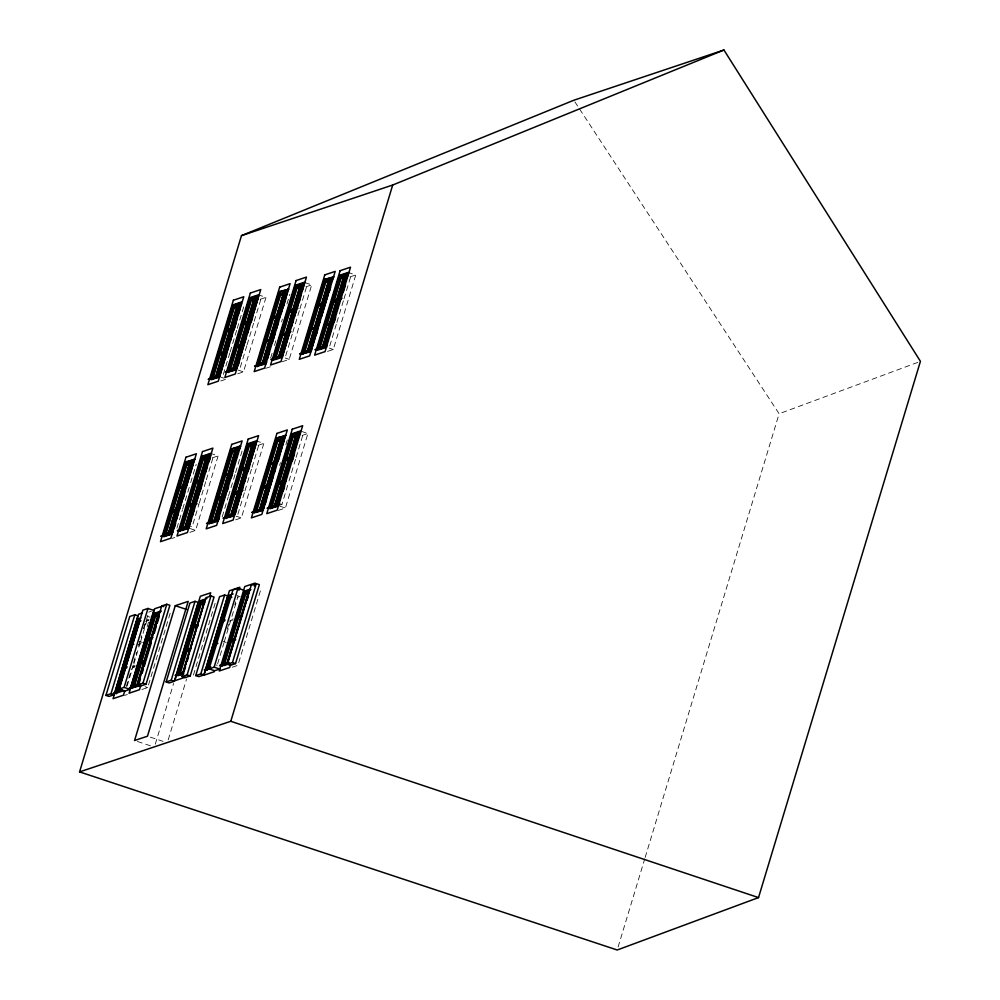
<?xml version="1.0" encoding="UTF-8"?>
<svg xmlns="http://www.w3.org/2000/svg" width="1000" height="1000" viewBox="0 0 1000 1000"><rect width="100%" height="100%" fill="white"/><g stroke="black" fill="none" stroke-linecap="round" stroke-linejoin="round"><path stroke-width="0.75" stroke-dasharray="5 3.75" d="M143.6 628.538L145.488 622.375M126.287 686.562L131.688 668.688M133.6 662.525L136.625 652.312M138.55 646.137L141.7 635.7M143.825 628.488L147.875 615.087M127.163 686L133.112 666.3M133.837 663.9L140.213 642.788M140.512 641.787L146.888 620.688M147.088 626.938L148.787 621.312M176.9 528.225L182.413 509.925M182.712 508.938L189.513 486.413L185.925 487.612M190.662 482.612L196.188 464.312M229.825 352.925L223.025 375.438L221.125 374.812M230.125 351.938L236.912 329.412L233.325 330.613M237.213 328.425L244.013 305.9M199.237 503.3L206.038 480.775L202.438 481.975M206.337 479.787L213.137 457.262M246.8 345.75L240 368.263L238.1 367.638M247.1 344.75L253.9 322.238M254.2 321.238L261 298.725M141.95 689.5L147.725 687.575L170.225 613.062M189.85 532.337L195.625 530.4L218.113 455.9L211.462 453.688M237.712 373.8L243.487 371.863L265.988 297.362L259.325 295.15M222.225 516.788L228.175 497.088M228.475 496.087L235.275 473.575M235.575 472.587L242.375 450.062M270.625 358.125L272.325 352.5M274.45 345.462L276.15 339.837M281.55 321.95L282.387 319.137M286.938 304.075L289.913 294.212M155.3 744.137L173.637 683.388M168.225 739.812L186.562 679.062M237.862 514.325L244.662 491.8M244.963 490.812L251.75 468.288M252.05 467.3L258.85 444.775M285.725 355.775L292.525 333.263M292.825 332.275L299.625 309.75L296.025 310.95M299.925 308.762L306.725 286.238M193.45 675.088L215.938 600.575M235.562 519.85L241.35 517.913L263.837 443.413L257.188 441.213M281.988 361.8L289.212 359.375L311.7 284.875L305.05 282.663M227.3 629.038L229.088 623.075M234.8 604.763L235.7 601.788M217.6 663.913L223.962 642.812M224.262 641.812L230.637 620.7M279.613 465.412L280.462 462.6M285.863 444.725L287.562 439.087M279.525 505.225L281.925 504.425L288.725 481.9M289.025 480.913L295.812 458.387L292.225 459.6M296.112 457.4L302.913 434.875M329.787 345.875L336.587 323.363M336.887 322.362L343.688 299.85M343.988 298.863L350.788 276.337M260.4 590.837L237.913 665.337L230.688 667.763M278.188 510.438L285.413 508.013L307.9 433.512L301.25 431.312M327.5 351.413L333.275 349.475L355.763 274.975L349.113 272.762M618.112 947.013L644.725 858.875M645.175 857.387L779.112 413.738L574.688 101.55M917.825 362.375L779.112 413.738M260.212 299.288L265.988 297.362M305.925 286.8L311.7 284.875M349.988 276.9L355.763 274.975M220.725 380.975L226.513 379.038L221.188 377.275M265.613 368.363L271.388 366.425M212.338 457.825L218.113 455.9M258.062 445.35L263.837 443.413M302.125 435.45L307.9 433.512M171.887 538.462L174.775 537.487M148.763 612.1L151.3 611.263M146.812 620.7L149.213 619.9L147.312 619.275M145.538 621.438L148.425 620.462M237.675 597.212L240.062 596.413M138.525 644.613L140.912 643.812M229.375 621.125L232.963 619.925L231.062 619.3M132.925 666.737L135.312 665.938L132.463 664.987M132.625 667.725L135.013 666.925L132.162 665.975M124.488 695.462L127.375 694.488M329.275 348.15L333.275 349.475M285.212 358.05L289.212 359.375M238.162 370.1L243.487 371.863M280.025 503.787L281.925 504.425M280.087 506.25L285.413 508.013M236.025 516.15L241.35 517.913M197.037 503.663L198.938 504.288L192.138 526.8L190.238 526.175M190.3 528.638L195.625 530.4M237.213 595.475L238.162 595.788L231.363 618.3L233.263 618.938M147.55 616.325L150.213 617.212M223.312 641.5L226.175 642.438M216.225 665.013L217.175 665.325M139.562 641.475L142.413 642.425M145.062 686.688L147.725 687.575M150.312 737.138L163.075 741.363M137.4 741.462L151.575 746.162"/><path stroke-width="1.5" d="M79.575 771.9L241.475 235.637L573.837 100.237L723.938 50L920.425 361.325L758.525 897.588L617.212 950L79.575 771.9L230.787 721.287L758.525 897.588M105.938 695.413L129.762 616.487L134.825 614.788L137.912 615.812L114.075 694.737L109.025 696.438L105.938 695.413L110.988 693.713L114.075 694.737M110.988 693.713L134.825 614.788M140.812 617.95L137.925 618.913L115.438 693.425L124.1 690.525M185.325 461.912L162.838 536.425L172.45 533.837L163.787 536.737L186.287 462.225L194.95 459.325L185.325 461.912L186.287 462.225M218.9 376.525L241.4 302.013L232.738 304.913L210.238 379.425L219.85 376.838L211.188 379.738L233.688 305.225L240.9 302.812M116.388 693.737L138.875 619.225L137.925 618.913M117.1 692.163L138.688 620.638M164.5 535.163L186.088 463.638L190.037 462.312L168.438 533.837M211.9 378.162L233.487 306.637L237.438 305.312L215.837 376.838M124.362 668.587L125.312 668.9L118.525 691.425L117.575 691.112L124.362 668.587L126.762 667.788M133.863 644.275L131.463 645.075L124.663 667.6L127.062 666.8M138.562 621.575L131.762 644.087L132.713 644.4L139.512 621.888L138.562 621.575L140.963 620.763M164.975 534.113L171.762 511.587L175.362 510.387L168.562 532.9L164.975 534.113L169.513 533.225L168.562 532.9M178.863 488.075L172.062 510.6L175.662 509.4L182.463 486.875L178.863 488.075L182.213 487.587M179.163 487.088L183.713 486.2L179.163 487.088L185.963 464.575L190.512 463.675L189.237 467.9M212.375 377.113L216.912 376.225L212.375 377.113L219.175 354.588L223.713 353.7L219.175 354.588M224.013 352.713L219.475 353.6L226.262 331.075L230.812 330.188L226.262 331.075M234.312 307.887L227.512 330.4L226.562 330.087L233.363 307.575L237.913 306.675L233.363 307.575M119.062 689.087L142.887 610.163L147.95 608.462L153.825 610.413L130 689.338L124.938 691.025L119.062 689.087L124.113 687.387L130 689.338M125.612 667.913L132.413 645.4L131.463 645.075M165.925 534.425L172.725 511.9L175.113 511.1M179.812 488.4L173.025 510.913L175.413 510.112M180.113 487.4L186.912 464.888L190.512 463.675M213.325 377.425L220.125 354.9M220.425 353.913L227.213 331.4M182.763 485.887L189.562 463.363M215.963 375.9L222.763 353.387M229.862 329.875L223.062 352.388L219.475 353.6M236.962 306.363L230.162 328.888L226.562 330.087M168.7 533.75L190.3 462.225L194.237 460.913M216.1 376.75L237.7 305.225L241.637 303.913M122.2 689.887L113.387 693.288L116.062 693.088M169.45 533.387L172.125 533.188M170.362 530.4L172.913 521.962M177.463 506.9L180.012 498.45M184.562 483.387L187.537 473.537M217.338 374.812L220.312 364.963M224.438 351.3L226.988 342.863M231.112 329.2L234.088 319.35M179.325 509.7L176.925 510.5L170.125 533.013L169.175 532.7L172.763 531.5M193.337 463.363L186.962 484.475L183.375 485.675L184.325 486L191.112 463.475L193.512 462.675M217.525 376.012L224.325 353.5L226.725 352.7M229.387 343.95L227.262 350.988L223.675 352.188L224.625 352.5L231.425 329.988L233.812 329.188M231.725 329L238.525 306.475L240.912 305.675M124.113 687.387L147.95 608.462M171.5 533.525L194 459.012M173.188 530.087L175.312 523.05M176.163 520.237L178.287 513.2M185.387 489.688L179.862 507.987L176.275 509.188L177.225 509.5L184.025 486.987L186.412 486.188M226.537 353.387L220.175 374.5L216.575 375.7M230.238 341.138L232.362 334.1M234.788 326.075L237.338 317.625M238.188 314.812L240.312 307.775M124.812 690.75L123.462 695.2L113.075 698.675L138.562 614.237L142.463 612.938M174.25 527.875L175.6 523.4M183.25 498.075L184.6 493.6M225.25 358.95L226.6 354.487M234.25 329.15L236.5 321.7M139.625 685.85L131.463 687.95L153.95 613.45L161.175 611.025M179.35 530.788L201.85 456.275L210.512 453.375L188.025 527.888L179.35 530.788L180.3 531.1L202.8 456.587L210.025 454.175M227.225 372.25L249.713 297.738L258.375 294.837L235.888 369.35L227.225 372.25L235.387 370.138M132.413 688.263L154.9 613.763L160.675 611.825M140.387 663.125L133.588 685.638L137.188 684.438L143.988 661.912L144.938 662.237L140.387 663.125L143.988 661.912M140.688 662.125L147.487 639.612L151.088 638.4L144.288 660.925L140.688 662.125L144.037 661.637M154.588 616.1L147.787 638.612L151.387 637.413L158.188 614.9L154.588 616.1L157.938 615.612M228.175 372.562L250.662 298.05L257.887 295.637M181.012 529.525L202.613 458L206.55 456.675L184.963 528.2M228.875 370.988L250.475 299.45L254.412 298.137L232.825 369.663M188.287 505.95L181.488 528.475L185.087 527.263L191.887 504.75L192.838 505.062L188.287 505.95L191.887 504.75M196.337 482.762L189.537 505.275L188.588 504.963L195.387 482.438L199.925 481.55L195.387 482.438M195.688 481.45L202.488 458.938L206.075 457.725L199.275 480.25L195.688 481.45L199.037 480.962M237.1 347.725L230.3 370.25L229.35 369.925L236.15 347.413L240.7 346.525L236.15 347.413M243.25 323.9L236.45 346.425L240.05 345.213L246.85 322.7L247.8 323.013L243.25 323.9L246.85 322.7M251.5 310.763L248.1 322.025L243.55 322.912L250.35 300.387L254.9 299.5L250.35 300.387M134.537 685.95L141.337 663.438M141.637 662.438L148.438 639.925L152.037 638.725M148.737 638.925L155.538 616.413M182.438 528.787L189.237 506.262M196.637 481.763L203.438 459.25L207.025 458.038M244.2 324.212L237.4 346.737L239.8 345.938M244.5 323.225L251.3 300.712M137.062 685.375L158.65 613.837L154.713 615.163L133.112 686.688L140.075 684.362M137.325 685.288L158.912 613.763M198.975 481.238L192.188 503.75L188.588 504.963M229.35 369.925L232.95 368.725L239.75 346.213M253.95 299.188L247.15 321.7L243.55 322.912M161.737 605.962L137.912 684.887L141 685.913L146.05 684.212L169.887 605.288L166.8 604.263L161.737 605.962L163.8 606.638M185.212 528.112L206.812 456.587L210.75 455.275M233.088 369.575L254.675 298.05L258.625 296.725M143.238 667.862L144.512 663.637M139.175 683.138L140.45 678.913M142.137 673.288L143.412 669.062M144.262 666.25L145.538 662.025L144.588 661.712M145.838 661.038L151.363 642.738M154.213 633.3L156.337 626.263M157.188 623.45L159.312 616.413M186.462 526.175L189.013 517.725M193.137 504.075L196.112 494.225M203.625 469.3L200.225 480.562L199.275 480.25M233.837 369.212L236.513 369M234.325 367.638L236.875 359.188M241.425 344.125L243.975 335.675M193.738 503.862L200.538 481.35L202.938 480.55M234.513 368.837L241.3 346.325L243.7 345.525M250.8 322.013L248.4 322.812L241.6 345.325L240.65 345.012L244.25 343.812L246.375 336.775M257.9 298.5L255.5 299.3L248.7 321.812L251.1 321.012M140.838 685.288L139.488 689.725L129.088 693.213L154.588 608.763L163.688 605.725M191.412 518.825L189.288 525.862L185.688 527.062L186.637 527.375L193.438 504.862L195.837 504.062M192.262 516.013L194.387 508.975M196.812 500.938L202.338 482.65M205.188 473.212L207.312 466.175M208.162 463.363L210.287 456.325L206.688 457.525L209.537 458.475M237.15 367.325L243.525 346.213M247.225 333.963L249.35 326.925M251.775 318.888L258.15 297.787L254.55 298.988L255.5 299.3M200.212 490.95L201.562 486.475M209.213 461.138L210.562 456.675M238.188 365.188L239.537 360.712M251.238 321.975L252.587 317.5M132.863 686.775L129.412 687.812L142.963 683.2L166.8 604.263M175.263 605.7L134.562 740.525L147.475 736.2L188.188 601.375L175.263 605.7L186.612 609.45M231.088 449.075L208.588 523.587L217.262 520.688L239.75 446.175L240.7 446.488L231.088 449.075L239.75 446.175M266.175 363.75L256.562 366.325L279.062 291.825L288.675 289.237L279.062 291.825M209.537 523.9L232.037 449.387M210.25 522.325L231.85 450.8L235.787 449.475L214.2 521M257.512 366.65L280.012 292.137M258.225 365.062L279.812 293.538L283.762 292.225L262.162 363.75M270.038 340.613L266.45 341.812L259.65 364.325L258.7 364.012L265.5 341.5L269.088 340.3M269.137 340.012L265.8 340.5L272.587 317.987L276.188 316.788M281.688 302.038L277.438 316.1L272.887 317L279.688 294.475L283.288 293.275M218.475 499.062L217.525 498.75L221.125 497.55L214.325 520.062L210.725 521.275L211.675 521.587L218.475 499.062L222.075 497.863M225.575 475.562L224.625 475.238L228.225 474.038L221.425 496.55L217.825 497.762L218.775 498.075L225.575 475.562L227.975 474.75M235.075 451.238L232.675 452.05L225.875 474.562L224.925 474.25L229.475 473.363M266.75 340.825L273.55 318.3L275.938 317.5M273.85 317.312L280.637 294.788L283.038 293.988M228.525 473.05L235.312 450.525L231.725 451.725L232.675 452.05M214.45 520.913L236.05 449.387L239.988 448.075M166.137 681.938L189.963 603.013L195.025 601.325L198.113 602.35L174.288 681.275L169.225 682.962L166.137 681.938L171.2 680.25L174.288 681.275M225.075 496.863L222.675 497.663L215.875 520.175L214.925 519.862L221.725 497.35L225.325 496.138M225.375 495.863L222.025 496.35L228.825 473.837L232.425 472.638M239.275 449.837L236.875 450.637L230.075 473.162L229.125 472.837L235.925 450.325L239.525 449.125M262.425 363.663L284.025 292.137L287.962 290.812M215.212 520.55L218.663 519.513L206.537 523.45L209.213 523.25M215.7 518.975L218.675 509.125M222.375 496.875L225.775 485.613M230.325 470.55L232.862 462.1M273.05 339.6L270.65 340.412L263.85 362.925L262.9 362.612L269.7 340.087L273.3 338.888M277.75 316.9L270.95 339.412L270 339.1L276.8 316.575L280.387 315.375M287.488 291.863L283.9 293.075L277.1 315.587L280.688 314.387M266.212 353.275L263.175 363.3L254.513 366.2L257.188 365.988M274.587 325.538L270.338 339.613L265.8 340.5M222.975 496.662L229.775 474.15L232.175 473.35M278.05 315.9L284.85 293.387L287.238 292.587M287.725 288.925L265.225 363.425L256.562 366.325M219.562 516.525L218.212 521L210.987 523.413M227.213 491.2L228.55 486.725M231.25 477.788L232.6 473.312M267.262 359.363L269.513 351.912M272.213 342.975L275.363 332.537M276.262 329.562L278.512 322.113M281.212 313.163L284.363 302.738M285.262 299.75L287.512 292.3M283.275 307.125L285.525 299.662M171.2 680.25L195.025 601.325M206.9 598.538L199.675 600.962L177.175 675.462L182.95 673.538M225.075 518.3L247.575 443.787L256.238 440.887L233.738 515.4L225.075 518.3L233.25 516.2M272.938 359.762L295.438 285.25L304.1 282.35L281.6 356.863L272.938 359.762L273.888 360.075L296.388 285.562L305.05 282.663M178.125 675.788L200.625 601.275L204.963 599.825M178.837 674.2L200.438 602.675L204.375 601.362L182.787 672.887M189.462 650.15L187.062 650.95L180.263 673.462L179.312 673.15L186.112 650.638L189.713 649.438M186.412 649.638L190.963 648.75L186.412 649.638L193.212 627.125L197.75 626.237L193.212 627.125M193.512 626.138L200.312 603.612L203.9 602.413L204.85 602.725L201.262 603.925L194.462 626.45L193.512 626.138L197.1 624.925M226.025 518.612L248.525 444.113L257.188 441.213M226.737 517.038L248.325 445.513L252.275 444.188L230.675 515.712M274.6 358.5L296.2 286.975L300.138 285.65L278.55 357.175M227.213 515.988L231.75 515.1L227.213 515.988L234.013 493.462L238.55 492.575L237.275 496.8M244.7 468.75L241.1 469.963L234.312 492.475L238.85 491.587M241.4 468.963L245.95 468.075L241.4 468.963L248.2 446.45L252.75 445.562L248.2 446.45M285.475 333.725L281.875 334.925L275.075 357.45L279.625 356.562M292.325 310.925L289.925 311.737L283.125 334.25L282.175 333.938L288.975 311.413L292.562 310.212M299.662 286.7L296.075 287.913L289.275 310.425L293.812 309.538M187.362 649.963L194.163 627.438M228.162 516.3L234.963 493.787L238.55 492.575M244.45 469.475L242.05 470.275L235.263 492.788L237.65 491.987M242.35 469.275L249.15 446.763M276.025 357.762L282.825 335.238L285.225 334.438M299.413 287.425L297.025 288.225L290.225 310.738L292.625 309.938M204.638 601.275L183.038 672.8L178.575 674.287M182.075 676.612L205.9 597.688L210.95 595.988L214.037 597.013L190.212 675.938L185.162 677.638L182.075 676.612L187.125 674.912L190.212 675.938M230.938 515.625L252.537 444.1L256.475 442.788M278.8 357.088L300.4 285.562L304.337 284.25M184.288 670.863L185.562 666.637M187.262 661L188.538 656.787M241.562 491.575L239.163 492.375L232.362 514.9L231.412 514.575L238.212 492.062L241.8 490.863M243.05 490.175L238.512 491.062L245.312 468.55L248.9 467.35M256 443.837L252.413 445.037L245.613 467.562L249.2 466.35L255.575 445.25M279.275 356.037L286.075 333.525L289.675 332.312L282.875 354.837L279.275 356.037L280.225 356.35L287.025 333.837L289.425 333.038M296.775 308.812L293.175 310.012L286.375 332.525L290.925 331.637M298.025 308.125L293.475 309.012L300.275 286.5L303.863 285.3M231.688 515.262L234.363 515.062M232.6 512.288L235.575 502.425M239.275 490.175L242.25 480.325M246.375 466.662L249.35 456.812M250.2 454L251.475 449.775M283.025 345.3L279.55 356.725L270.887 359.625L273.562 359.425L283.012 355.688M287.575 330.238L290.113 321.788M294.237 308.125L297.213 298.275M239.462 491.388L246.262 468.862L248.65 468.062M255.75 444.55L253.363 445.35L246.562 467.875L248.95 467.075M296.525 309.525L294.125 310.325L287.325 332.837L289.725 332.038M294.425 309.337L301.225 286.812L303.625 286.012M209.812 595.763L210.7 592.8L200.312 596.287L174.812 680.725L185.212 677.237M241.375 492.262L235.012 513.375L231.412 514.575M243.375 485.637L242.1 489.862L238.512 491.062M244.225 482.825L246.35 475.788M247.2 472.975L248.475 468.75M291.25 327.1L293.375 320.062M294.225 317.25L296.35 310.212M301.325 293.738L297.075 307.812L293.475 309.012M302.175 290.925L303.438 286.7M236.488 509.75L235.138 514.225L223.025 518.162L225.7 517.962M248.188 471.012L249.537 466.538M299.2 302.038L300.55 297.575M187.125 674.912L210.95 595.988M195.738 675.625L219.575 596.688L224.625 595L227.712 596.025L203.888 674.95L198.825 676.637L195.738 675.625L200.8 673.925L203.888 674.95M200.8 673.925L224.625 595M228.787 595.425L229.737 595.737L207.237 670.25L206.287 669.938L228.787 595.425L233.113 593.975M276.275 438.1L285.9 435.513L276.275 438.1L253.787 512.612L263.4 510.025L256.175 512.438M309.825 351.962L301.65 354.075L324.15 279.562L333.762 276.975L324.15 279.562M254.737 512.925L277.238 438.413M302.6 354.387L325.1 279.875M207.95 668.675L229.537 597.15M255.45 511.35L277.038 439.825L280.988 438.5L259.387 510.025M303.312 352.812L324.913 281.275L328.85 279.962L307.25 351.488M209.375 667.938L208.425 667.625L215.225 645.1L216.175 645.413M216.475 644.425L215.525 644.112L222.312 621.587L224.713 620.788M231.812 597.275L229.412 598.075L222.613 620.6L225.012 619.8M266.062 487.287L263.675 488.088L256.875 510.613L255.925 510.3L262.712 487.775L266.312 486.575M263.012 486.788L267.562 485.9L263.012 486.788L269.812 464.263L273.412 463.062M280.262 440.262L277.863 441.075L271.062 463.587L270.113 463.275L276.913 440.763L280.512 439.55M307.137 351.262L303.788 351.75L310.587 329.237L314.175 328.038M321.025 305.238L318.637 306.038L311.837 328.562L310.887 328.25L317.688 305.725L321.275 304.525M325.925 292.587L322.525 303.85L317.987 304.738L324.775 282.213L328.375 281.012M263.975 487.1L270.763 464.588L273.163 463.775M304.738 352.075L311.537 329.55L313.938 328.75M318.938 305.05L325.737 282.538L328.125 281.725M259.65 509.938L281.25 438.413L285.188 437.1M307.512 351.4L329.113 279.875L333.05 278.55M266.925 486.375L267.875 486.688L261.075 509.2L260.125 508.888L266.925 486.375L270.512 485.163L264.137 506.275M270.575 484.888L267.225 485.375L274.025 462.863L277.613 461.662M284.462 438.862L282.062 439.663L275.275 462.188L274.325 461.863L281.112 439.35L284.713 438.15M311.337 349.862L307.987 350.35L314.788 327.837L318.387 326.625L312.013 347.738M325.238 303.837L322.837 304.637L316.038 327.15L315.087 326.838L321.887 304.325L325.487 303.113L321.238 317.188M325.538 302.838L322.188 303.325L328.988 280.812L332.575 279.6M260.4 509.575L263.85 508.537L251.737 512.475L254.412 512.275M261.312 506.587L263.863 498.15M268.412 483.075L270.963 474.637M275.512 459.575L278.488 449.725M308.263 351.037L312.587 336.788M316.275 324.538L319.675 313.288M268.175 485.688L274.975 463.175L277.362 462.375M308.938 350.662L315.738 328.15L314.788 327.837M323.137 303.637L329.938 281.125L332.337 280.325M206.287 669.938L214.137 667.175L237.963 588.25L243.588 590.112M262.45 509.712L284.95 435.2M301.65 354.075L310.312 351.175L332.812 276.663M273.363 475.725L270.812 484.175L267.225 485.375M274.212 472.912L275.487 468.688M284.288 439.55L277.913 460.662L274.325 461.863M319.113 324.225L320.387 320M328.325 293.675L325.788 302.125L322.188 303.325M329.175 290.863L330.45 286.637M238.925 590.237L239.812 587.275L229.412 590.75L203.925 675.188L214.325 671.712M265.2 504.062L266.55 499.588M278.25 460.85L279.6 456.375M316.212 335.087L317.562 330.625M329.263 291.875L330.613 287.413M249.913 589.288L244.137 591.213L221.637 665.725L228.863 663.3M277.8 505.5L300.3 430.988L291.637 433.888L269.137 508.4L278.75 505.812L270.087 508.713L292.587 434.212L299.8 431.788M317 349.862L339.5 275.35L348.162 272.45L325.675 346.962L317 349.862L317.95 350.175L340.45 275.663L349.113 272.762M222.587 666.038L245.087 591.538L250.863 589.6M223.3 664.463L244.9 592.938L248.837 591.613L227.237 663.138M270.8 507.137L292.387 435.613L296.337 434.288L274.738 505.812M318.663 348.6L340.262 277.075L344.2 275.75L322.612 347.275M227.375 662.2L234.163 639.688L230.575 640.888L223.775 663.413L228.325 662.525M230.875 639.9L237.675 617.375L241.262 616.175L234.462 638.7L230.875 639.9L235.413 639.012L234.462 638.7M237.975 616.388L244.762 593.875L248.363 592.663L241.562 615.188L237.975 616.388L241.312 615.9M271.275 506.087L278.075 483.562L282.613 482.675L279.025 483.888L272.225 506.4L271.275 506.087L275.812 505.2L272.225 506.4M278.375 482.575L282.913 481.688L278.375 482.575L285.163 460.062L289.713 459.162L285.163 460.062M290.012 458.175L285.462 459.062L292.262 436.55L296.812 435.662L292.262 436.55M322.738 346.337L329.538 323.825L325.938 325.025L319.137 347.55L323.688 346.65M326.238 324.038L333.038 301.512L337.575 300.625L333.988 301.837L327.188 324.35L326.238 324.038L330.788 323.15L327.188 324.35M340.138 278L344.675 277.113L340.138 278L333.338 300.525L337.875 299.637M224.725 663.725L231.525 641.213L233.925 640.4M231.825 640.212L238.625 617.7L241.012 616.888M238.925 616.7L245.712 594.188L248.113 593.387M279.325 482.887L286.125 460.375M286.425 459.375L293.212 436.863M320.087 347.863L326.887 325.337L329.288 324.538M341.087 278.325L334.288 300.837L336.688 300.038M274.862 504.875L281.663 482.362M281.962 481.375L288.762 458.85M295.863 435.337L289.062 457.863L285.462 459.062M329.837 322.825L336.625 300.312M336.925 299.325L343.725 276.8M227.5 663.05L249.1 591.525M275 505.725L296.6 434.2L300.538 432.887M322.863 347.188L344.462 275.663L348.4 274.35M227.387 664.25L251.225 585.325L256.275 583.625L259.363 584.65L235.538 663.575L230.475 665.275L227.387 664.25L232.45 662.55L235.538 663.575M285.875 480.962L282.275 482.163L275.475 504.675L279.075 503.475M285.925 480.675L282.575 481.163L289.375 458.65L292.962 457.45M300.062 433.938L296.475 435.138L289.675 457.663L293.263 456.45M333.488 323.137L331.087 323.938L324.288 346.45L323.338 346.138L330.138 323.625L333.738 322.413M333.787 322.137L330.438 322.625L337.238 300.113L340.838 298.913M342.088 298.225L337.537 299.113L344.338 276.6L347.938 275.4M228.4 662.188L219.587 665.588L222.262 665.387M247.188 600.013L248.463 595.8M275.75 505.363L278.425 505.163M276.238 503.787L280.487 489.712M283.337 480.275L285.887 471.838M290.438 456.763L293.412 446.912M324.538 343.837L327.088 335.4M331.213 321.737L334.613 310.475M338.3 298.225L341.275 288.375M276.425 504.988L283.225 482.475L285.625 481.675M283.525 481.488L290.325 458.963L292.725 458.162M290.625 457.975L297.425 435.45L299.812 434.65M331.388 322.938L338.188 300.425L340.588 299.625M338.488 299.438L345.288 276.913L347.688 276.112M230.562 664.538L229.675 667.5L219.275 670.975L244.762 586.538L255.162 583.062L254.275 586.025M283.25 490.913L284.6 486.438M292.25 461.112L294.5 453.663M334.263 321.938L335.613 317.475M343.263 292.137L345.513 284.688M232.45 662.55L256.275 583.625M230.787 721.287L392.7 185.025L723.938 50M303.05 352.9L299.6 353.938L311.712 349.988L310.938 350.825L308.412 350.538M207.688 668.763L204.237 669.8L210.012 667.862M241.475 235.637L392.7 185.025M241.163 304.962L237.575 306.163L238.525 306.475M247.75 321.5L251.35 320.3M251.05 321.287L247.45 322.5L248.4 322.812M230.775 328.675L234.363 327.475M234.062 328.475L230.475 329.675L233.325 330.613M272.887 317L277.438 316.1M317.987 304.738L322.525 303.85M337.537 299.113L341.138 297.913M243.95 344.8L240.35 346.012L241.3 346.325M224.625 352.5L227.025 351.7M226.962 351.975L223.375 353.188L224.325 353.5M282.175 333.938L286.725 333.05M270 339.1L273.587 337.9M310.887 328.25L315.425 327.35M315.087 326.838L318.688 325.637M330.438 322.625L334.038 321.425M233.55 368.525L235.95 367.725M237.025 368.25L227.85 371.9L225.175 372.113L233.9 369.038L232.95 368.725M211.637 378.25L220.037 375.438M258.7 364.012L262.288 362.812M262.9 362.612L266.5 361.4M259.413 364.675L266.625 362.25L265.85 363.088L263.325 362.8M275.338 359.588L282.562 357.175L281.6 356.863M303.788 351.75L307.387 350.55M307.987 350.35L311.588 349.15M323.338 346.138L326.938 344.938M318.4 348.688L327.075 345.788M319.4 349.688L325.175 347.762M193.762 461.962L190.162 463.162L191.112 463.475M210.037 457.038L207.638 457.837L200.837 480.363L199.887 480.037L203.487 478.837M184.325 486L186.713 485.188M203.188 479.837L199.587 481.037L200.538 481.35M186.663 485.475L183.075 486.675L185.925 487.612M229.125 472.837L232.725 471.637M270.113 463.275L274.662 462.388M192.787 503.55L196.388 502.35M196.088 503.338L192.488 504.55L195.338 505.487M179.562 508.975L175.975 510.188L176.925 510.5M222.025 496.35L225.625 495.15M218.775 498.075L221.175 497.275M282.575 481.163L286.175 479.963M172.9 532.35L160.787 536.287L163.463 536.087M187.975 527.188L179.975 530.45L177.3 530.65L186.112 527.25L188.65 527.55M181.75 530.612L188.975 528.2L188.025 527.888M214.925 519.862L218.525 518.663M211.675 521.587L214.075 520.788M255.925 510.3L260.462 509.412M260.125 508.888L263.712 507.688M279.2 504.325L267.087 508.263L269.762 508.062M237.963 588.25L232.913 589.938L209.088 668.863L214.7 670.725L219.762 669.038L214.137 667.175M194.462 626.45L198.05 625.237M215.525 644.112L217.913 643.312M117.575 691.112L119.963 690.3M131.463 687.95L140.125 685.05M179.312 673.15L183.863 672.262L175.125 675.337L177.8 675.125M179.575 675.3L183.9 673.85M208.425 667.625L210.812 666.812M224.037 665.55L228.363 664.1M326.3 346.625L323.762 346.325L314.95 349.725L317.625 349.525M279.7 356.225L282.238 356.525M219.525 376.188L217 375.887L208.188 379.288L210.863 379.087M344.338 276.6L347.188 277.55M339.5 275.35L340.45 275.663M328.988 280.812L329.938 281.125M324.775 282.213L325.737 282.538M300.275 286.5L301.225 286.812M295.438 285.25L296.388 285.562M337.238 300.113L338.188 300.425M296.075 287.913L297.025 288.225M333.038 301.512L335.887 302.462M321.887 304.325L322.837 304.637M283.9 293.075L284.85 293.387M317.688 305.725L318.637 306.038M279.688 294.475L282.538 295.425M293.175 310.012L294.125 310.325M330.138 323.625L331.087 323.938M249.713 297.738L250.662 298.05M288.975 311.413L291.825 312.362M325.938 325.025L326.887 325.337M276.8 316.575L279.65 317.525M310.587 329.237L311.537 329.55M272.587 317.987L273.55 318.3M232.738 304.913L233.688 305.225M286.075 333.525L288.925 334.462M325.675 346.962L326.625 347.275M281.875 334.925L282.825 335.238M310.312 351.175L311.262 351.488M269.7 340.087L270.65 340.412M265.5 341.5L266.45 341.812M296.475 435.138L297.425 435.45M291.637 433.888L292.587 434.212M281.112 439.35L283.975 440.3M276.913 440.763L277.863 441.075M252.413 445.037L253.363 445.35M247.575 443.787L248.525 444.113M289.375 458.65L292.225 459.6M235.925 450.325L236.875 450.637M274.025 462.863L274.975 463.175M269.812 464.263L270.763 464.588M245.312 468.55L246.262 468.862M282.275 482.163L283.225 482.475M201.85 456.275L202.8 456.587M241.1 469.963L242.05 470.275M278.075 483.562L280.925 484.513M202.488 458.938L203.438 459.25M228.825 473.837L229.775 474.15M262.712 487.775L263.675 488.088M185.963 464.575L188.812 465.513M238.212 492.062L239.163 492.375M234.013 493.462L236.863 494.412M221.725 497.35L222.675 497.663M171.762 511.587L174.625 512.537M244.137 591.213L245.087 591.538M244.762 593.875L245.712 594.188M229.412 598.075L230.362 598.4M199.675 600.962L200.625 601.275M241.562 615.188L242.512 615.5M200.312 603.612L203.162 604.562M237.675 617.375L238.625 617.7M222.312 621.587L223.263 621.912M234.775 639.487L235.725 639.8M153.95 613.45L154.9 613.763M230.575 640.888L231.525 641.213M227.975 662L228.925 662.312M151.988 637.212L152.938 637.525M186.112 650.638L188.962 651.575M147.487 639.612L150.338 640.55M142.963 683.2L146.05 684.212M137.8 684.225L138.75 684.55M185.963 457.238L160.475 541.675L170.863 538.2L196.363 453.762L185.963 457.238M233.363 300.238L207.875 384.675L218.275 381.2L243.762 296.762L233.363 300.238M202.488 451.6L176.988 536.038L187.387 532.562L212.875 448.125L202.488 451.6M250.35 293.062L224.85 377.5L235.25 374.025L260.75 289.575L250.35 293.062M231.725 444.4L206.225 528.837L216.625 525.363L242.125 440.925L231.725 444.4M279.688 287.15L254.2 371.587L264.6 368.1L290.087 283.663L279.688 287.15M248.2 439.113L222.712 523.562L233.113 520.075L258.6 435.637L248.2 439.113M296.075 280.575L270.575 365.012L280.975 361.538L306.462 277.1L296.075 280.575M276.913 433.425L251.425 517.863L261.812 514.388L287.312 429.95L276.913 433.425M324.775 274.887L299.288 359.325L309.688 355.85L335.175 271.4L324.775 274.887M292.262 429.212L266.775 513.65L277.175 510.175L302.663 425.737L292.262 429.212M340.138 270.675L314.637 355.112L325.037 351.637L350.525 267.2L340.138 270.675"/></g></svg>
